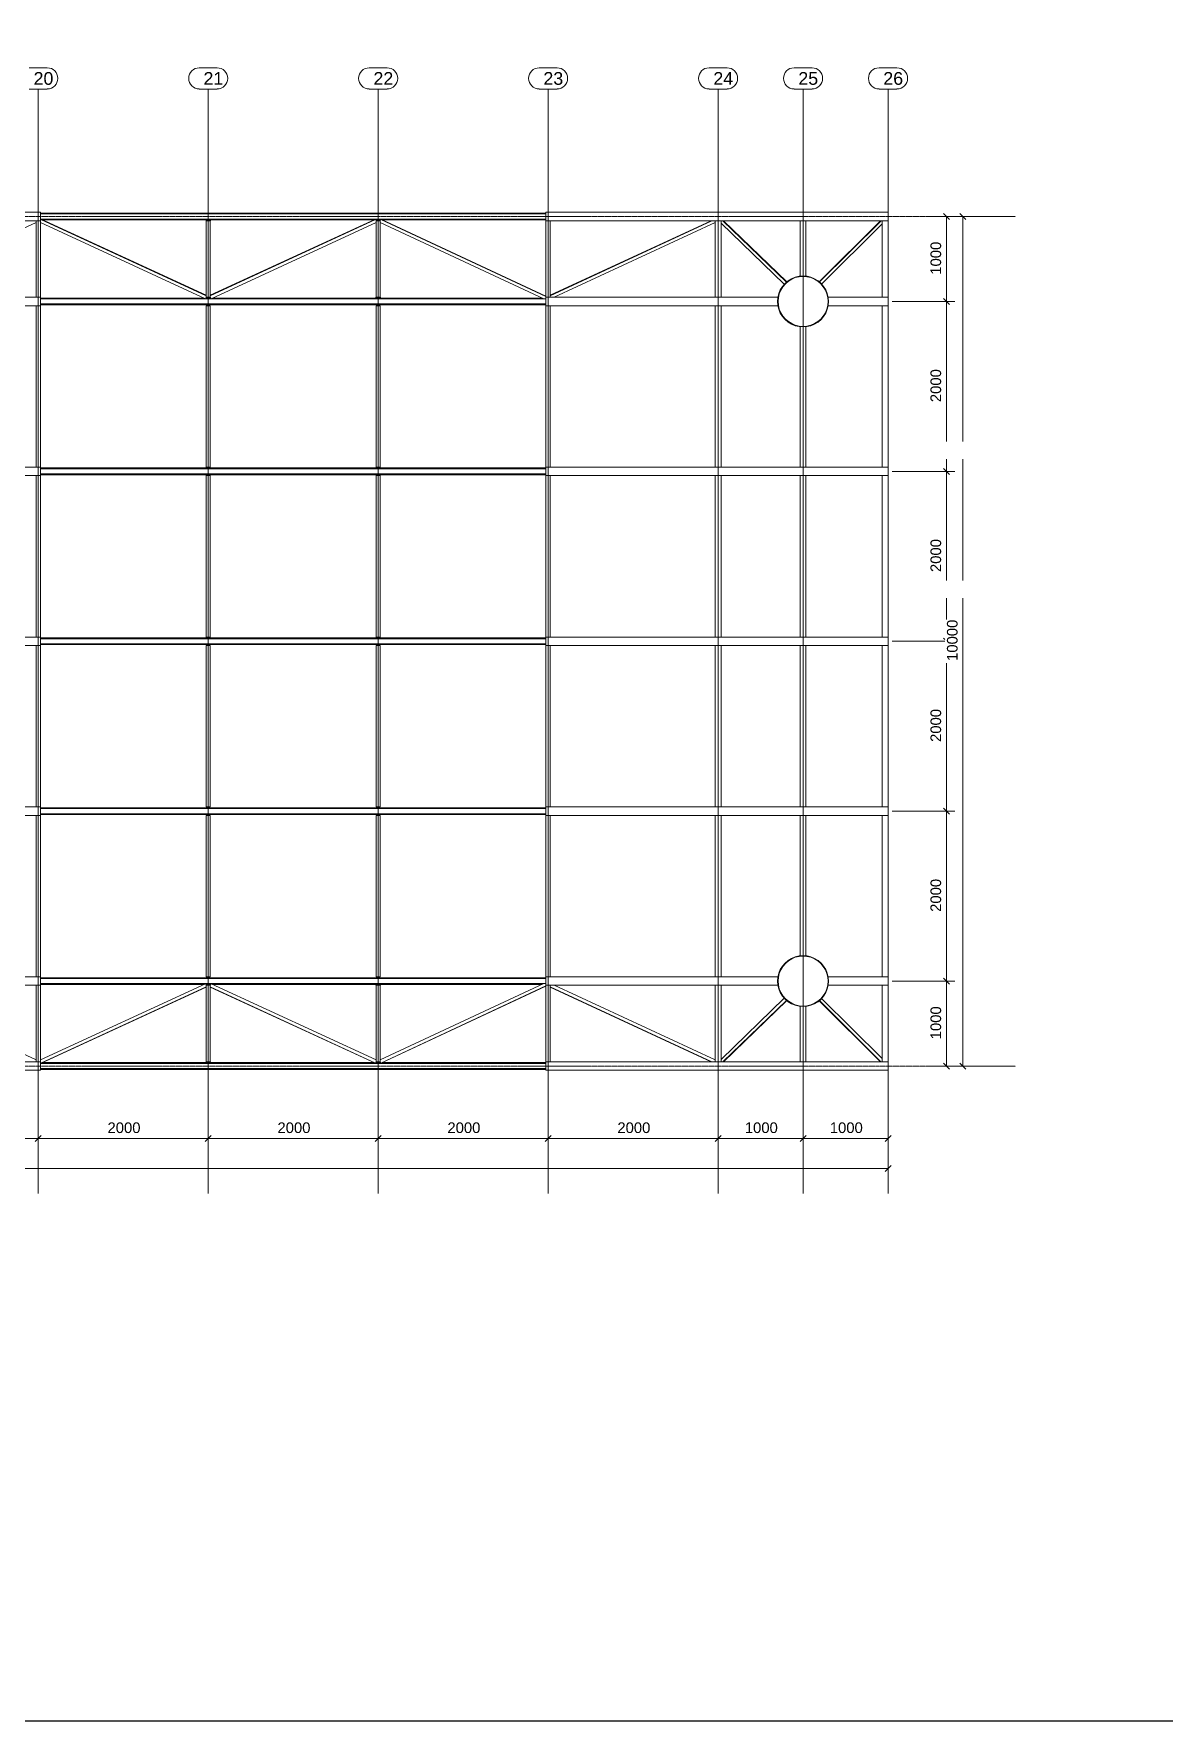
# Model space of a CAD drawing. Header units: millimetres. Extents: x 71565 to 189565, y -51699 to 32301.
# Drawn here: x 123482 to 140777, y -51699 to -25877 of the extents above; entities that cross this region are included whole.
import ezdxf

# ---------------------------------------------------------------- set-up
doc = ezdxf.new("R2010")
doc.units = ezdxf.units.MM
doc.linetypes.add('XKITLINE00', pattern=[0])
doc.linetypes.add('XKITLINE03', pattern=[6, 3, -1, 1, -1])
for name, color, linetype, lineweight in [('Autre type objet', 1, 'Continuous', 0), ('Dimension', 7, 'Continuous', 0), ('Feuille dessin', 5, 'Continuous', 0), ('Maillage', 1, 'Continuous', 0), ('Piece', 20, 'Continuous', 0)]:
    doc.layers.add(name, color=color, linetype=linetype, lineweight=lineweight)
doc.styles.add('ARIAL', font='Arial.ttf')

msp = doc.modelspace()

# ---------------------------------------------------------------- linework, layer by layer
at = {"color": 6}
msp.add_lwpolyline([(71565, 32301), (189565, 32301), (189565, -51699), (71565, -51699), (71565, 32301)], dxfattribs=at)
at = {"layer": 'Autre type objet', "linetype": 'XKITLINE00', "lineweight": 0}
for p, q in [((123551, -43623), (123551, -26723)), ((126151, -43623), (126151, -26723)), ((128751, -43623), (128751, -26723)), ((131351, -43623), (131351, -26723)), ((133951, -43623), (133951, -26723)), ((135251, -43623), (135251, -26723)), ((136551, -43623), (136551, -26723)), ((133905, -28738), (133905, -29908)), ((133996, -28738), (133996, -29908)), ((135205, -28738), (135205, -29586)), ((135296, -28738), (135296, -29586)), ((136460, -28738), (136460, -29908)), ((136551, -28738), (136551, -29908)), ((133905, -30038), (133905, -32508)), ((133996, -30038), (133996, -32508)), ((136460, -30038), (136460, -32508)), ((136551, -30038), (136551, -32508)), ((135205, -30359), (135205, -32508)), ((135296, -30359), (135296, -32508)), ((133905, -32638), (133905, -35108)), ((133996, -32638), (133996, -35108)), ((135205, -32638), (135205, -35108)), ((135296, -32638), (135296, -35108)), ((136460, -32638), (136460, -35108)), ((136551, -32638), (136551, -35108)), ((133905, -35238), (133905, -37708)), ((133996, -35238), (133996, -37708)), ((135205, -35238), (135205, -37708)), ((135296, -35238), (135296, -37708)), ((136460, -35238), (136460, -37708)), ((136551, -35238), (136551, -37708)), ((133905, -37838), (133905, -40308)), ((133996, -37838), (133996, -40308)), ((135205, -37838), (135205, -39986)), ((135296, -37838), (135296, -39986)), ((136460, -37838), (136460, -40308)), ((136551, -37838), (136551, -40308)), ((133905, -40438), (133905, -41608)), ((133996, -40438), (133996, -41608)), ((136460, -40438), (136460, -41608)), ((136551, -40438), (136551, -41608)), ((135205, -40759), (135205, -41608)), ((135296, -40759), (135296, -41608))]:
    msp.add_line(p, q, dxfattribs=at)
at = {"layer": 'Dimension', "linetype": 'XKITLINE00', "lineweight": 0}
for p, q in [((137399, -28627), (137491, -28719)), ((137650, -28627), (137742, -28719)), ((137201, -28673), (137607, -28673)), ((137445, -29973), (137445, -28673)), ((137452, -28673), (137859, -28673)), ((137696, -32114), (137696, -28673)), ((137399, -29927), (137491, -30019)), ((137399, -29927), (137491, -30019)), ((136616, -29973), (137575, -29973)), ((136616, -29973), (137575, -29973)), ((137445, -32114), (137445, -29973)), ((137399, -32527), (137491, -32619)), ((137399, -32527), (137491, -32619)), ((137445, -32573), (137445, -32387)), ((137696, -34242), (137696, -32387)), ((136616, -32573), (137575, -32573)), ((136616, -32573), (137575, -32573)), ((137445, -34242), (137445, -32573)), ((137445, -34839), (137445, -34515)), ((137696, -41673), (137696, -34515)), ((136616, -35173), (137420, -35173)), ((136616, -35173), (137420, -35173)), ((137399, -35127), (137420, -35148)), ((137399, -35127), (137420, -35148)), ((137445, -37773), (137445, -35506)), ((136616, -37773), (137575, -37773)), ((136616, -37773), (137575, -37773)), ((137399, -37727), (137491, -37819)), ((137399, -37727), (137491, -37819)), ((137445, -40373), (137445, -37773)), ((136616, -40373), (137575, -40373)), ((136616, -40373), (137575, -40373)), ((137399, -40327), (137491, -40419)), ((137399, -40327), (137491, -40419)), ((137445, -41673), (137445, -40373)), ((123551, -41673), (123551, -42910)), ((123551, -41673), (123551, -42910)), ((126151, -41673), (126151, -42910)), ((126151, -41673), (126151, -42910)), ((128751, -41673), (128751, -42910)), ((128751, -41673), (128751, -42910)), ((131351, -41673), (131351, -42910)), ((131351, -41673), (131351, -42910)), ((133951, -41673), (133951, -42910)), ((133951, -41673), (133951, -42910)), ((135251, -41673), (135251, -42910)), ((135251, -41673), (135251, -42910)), ((137201, -41673), (137607, -41673)), ((137399, -41627), (137491, -41719)), ((137452, -41673), (137859, -41673)), ((137650, -41627), (137742, -41719)), ((136551, -42536), (136551, -42942)), ((120951, -42780), (123551, -42780)), ((123597, -42734), (123505, -42826)), ((123597, -42734), (123505, -42826)), ((123551, -42780), (126151, -42780)), ((126197, -42734), (126105, -42826)), ((126197, -42734), (126105, -42826)), ((126151, -42780), (128751, -42780)), ((128797, -42734), (128705, -42826)), ((128797, -42734), (128705, -42826)), ((128751, -42780), (131351, -42780)), ((131397, -42734), (131305, -42826)), ((131397, -42734), (131305, -42826)), ((131351, -42780), (133951, -42780)), ((133997, -42734), (133905, -42826)), ((133997, -42734), (133905, -42826)), ((133951, -42780), (135251, -42780)), ((135297, -42734), (135205, -42826)), ((135297, -42734), (135205, -42826)), ((135251, -42780), (136551, -42780)), ((136597, -42734), (136505, -42826)), ((136551, -42997), (136551, -43403)), ((81951, -43241), (136551, -43241)), ((136597, -43195), (136505, -43287))]:
    msp.add_line(p, q, dxfattribs=at)
at = {"layer": 'Feuille dessin', "linetype": 'XKITLINE00', "lineweight": 0}
for p, q in [((123518, -28738), (123518, -29908)), ((123583, -28738), (123583, -29908)), ((126118, -28738), (126118, -29908)), ((126183, -28738), (126183, -29908)), ((128718, -28738), (128718, -29908)), ((128783, -28738), (128783, -29908)), ((131318, -28738), (131318, -29908)), ((131383, -28738), (131383, -29908)), ((123518, -30038), (123518, -32508)), ((123583, -30038), (123583, -32508)), ((126118, -30038), (126118, -32508)), ((126183, -30038), (126183, -32508)), ((128718, -30038), (128718, -32508)), ((128783, -30038), (128783, -32508)), ((131318, -30038), (131318, -32508)), ((131383, -30038), (131383, -32508)), ((123518, -32638), (123518, -35108)), ((123583, -32638), (123583, -35108)), ((126118, -32638), (126118, -35108)), ((126183, -32638), (126183, -35108)), ((128718, -32638), (128718, -35108)), ((128783, -32638), (128783, -35108)), ((131318, -32638), (131318, -35108)), ((131383, -32638), (131383, -35108)), ((123518, -35238), (123518, -37708)), ((123583, -35238), (123583, -37708)), ((126118, -35238), (126118, -37708)), ((126183, -35238), (126183, -37708)), ((128718, -35238), (128718, -37708)), ((128783, -35238), (128783, -37708)), ((131318, -35238), (131318, -37708)), ((131383, -35238), (131383, -37708)), ((123518, -37838), (123518, -40308)), ((123583, -37838), (123583, -40308)), ((126183, -37708), (126118, -37708)), ((126118, -37838), (126118, -40308)), ((126183, -37838), (126118, -37838)), ((126183, -37838), (126183, -40308)), ((128783, -37708), (128718, -37708)), ((128718, -37838), (128718, -40308)), ((128783, -37838), (128718, -37838)), ((128783, -37838), (128783, -40308)), ((131318, -37838), (131318, -40308)), ((131383, -37838), (131383, -40308)), ((123518, -40438), (123518, -41608)), ((123583, -40438), (123583, -41608)), ((126108, -40414), (126118, -40438)), ((126189, -40425), (126112, -40425)), ((126183, -40308), (126118, -40308)), ((126183, -40438), (126118, -40438)), ((126118, -40438), (126118, -41608)), ((126194, -40414), (126183, -40438)), ((126183, -40438), (126183, -41608)), ((128712, -40425), (128718, -40438)), ((128783, -40308), (128718, -40308)), ((128783, -40438), (128718, -40438)), ((128718, -40438), (128718, -41608)), ((128790, -40425), (128783, -40438)), ((128783, -40438), (128783, -41608)), ((131318, -40438), (131318, -41608)), ((131383, -40438), (131383, -41608))]:
    msp.add_line(p, q, dxfattribs=at)
at = {"layer": 'Maillage', "linetype": 'XKITLINE00', "lineweight": 0}
for p, q in [((123414, -26398), (123688, -26398)), ((126014, -26398), (126288, -26398)), ((128614, -26398), (128888, -26398)), ((131214, -26398), (131488, -26398)), ((133814, -26398), (134088, -26398)), ((135114, -26398), (135388, -26398)), ((136414, -26398), (136688, -26398)), ((123414, -26723), (123688, -26723)), ((126014, -26723), (126288, -26723)), ((128614, -26723), (128888, -26723)), ((131214, -26723), (131488, -26723)), ((133814, -26723), (134088, -26723)), ((135114, -26723), (135388, -26723)), ((136414, -26723), (136688, -26723))]:
    msp.add_line(p, q, dxfattribs=at)
at = {"layer": 'Maillage', "linetype": 'XKITLINE03', "lineweight": 0}
for p, q in [((80001, -28673), (138501, -28673)), ((80001, -41673), (138501, -41673))]:
    msp.add_line(p, q, dxfattribs=at)
at = {"layer": 'Maillage', "linetype": 'XKITLINE00', "lineweight": 0}
for centre, start, end in [((123688, -26560), 270, 90), ((126014, -26560), 90, 270), ((126288, -26560), 270, 90), ((128614, -26560), 90, 270), ((128888, -26560), 270, 90), ((131214, -26560), 90, 270), ((131488, -26560), 270, 90), ((133814, -26560), 90, 270), ((134088, -26560), 270, 90), ((135114, -26560), 90, 270), ((135388, -26560), 270, 90), ((136414, -26560), 90, 270), ((136688, -26560), 270, 90)]:
    msp.add_arc(centre, 162, start, end, dxfattribs=at)
at = {"layer": 'Piece', "color": 6, "linetype": 'XKITLINE00', "lineweight": 0}
for p, q in [((123583, -28608), (115718, -28608)), ((123583, -28608), (123583, -28738)), ((131318, -28608), (131318, -28738)), ((136551, -28608), (131318, -28608)), ((123583, -28738), (115718, -28738)), ((136551, -28738), (131318, -28738)), ((136551, -28738), (136460, -28738)), ((123583, -29908), (120341, -29908)), ((123583, -29908), (123583, -30038)), ((131318, -29908), (131318, -30038)), ((134867, -29908), (131318, -29908)), ((136551, -29908), (135635, -29908)), ((136551, -29908), (136460, -29908)), ((123583, -30038), (120341, -30038)), ((134867, -30038), (131318, -30038)), ((136551, -30038), (135635, -30038)), ((136551, -30038), (136460, -30038)), ((123583, -32508), (115718, -32508)), ((123583, -32508), (123518, -32508)), ((123583, -32508), (123583, -32638)), ((123583, -32534), (123583, -32612)), ((131383, -32508), (131318, -32508)), ((131318, -32508), (131318, -32638)), ((136551, -32508), (131318, -32508)), ((131318, -32534), (131318, -32612)), ((123583, -32638), (115718, -32638)), ((123583, -32638), (123518, -32638)), ((131383, -32638), (131318, -32638)), ((136551, -32638), (131318, -32638)), ((123583, -35108), (115718, -35108)), ((123583, -35108), (123518, -35108)), ((123583, -35108), (123583, -35238)), ((131318, -35108), (131318, -35238)), ((136551, -35108), (131318, -35108)), ((131383, -35108), (131318, -35108)), ((133996, -35108), (133905, -35108)), ((135296, -35108), (135205, -35108)), ((136551, -35108), (136460, -35108)), ((136551, -35108), (136551, -35238)), ((123583, -35238), (115718, -35238)), ((123583, -35238), (123518, -35238)), ((123583, -35134), (123583, -35212)), ((131318, -35134), (131318, -35212)), ((136551, -35238), (131318, -35238)), ((131383, -35238), (131318, -35238)), ((133996, -35238), (133905, -35238)), ((135296, -35238), (135205, -35238)), ((136551, -35238), (136460, -35238)), ((123583, -37708), (115718, -37708)), ((123583, -37838), (115718, -37838)), ((123583, -37708), (123518, -37708)), ((123583, -37838), (123518, -37838)), ((123583, -37708), (123583, -37838)), ((123583, -37734), (123583, -37812)), ((131383, -37708), (131318, -37708)), ((131318, -37708), (131318, -37838)), ((136551, -37708), (131318, -37708)), ((131318, -37734), (131318, -37812)), ((131383, -37838), (131318, -37838)), ((136551, -37838), (131318, -37838)), ((133996, -37708), (133905, -37708)), ((133996, -37838), (133905, -37838)), ((135296, -37708), (135205, -37708)), ((135296, -37838), (135205, -37838)), ((136551, -37708), (136460, -37708)), ((136551, -37838), (136460, -37838)), ((136551, -37708), (136551, -37838)), ((123583, -40308), (120341, -40308)), ((123583, -40438), (120341, -40438)), ((123583, -40308), (123583, -40438)), ((131318, -40308), (131318, -40438)), ((134867, -40308), (131318, -40308)), ((134867, -40438), (131318, -40438)), ((136551, -40308), (135635, -40308)), ((136551, -40438), (135635, -40438)), ((123583, -41608), (115718, -41608)), ((123583, -41738), (115718, -41738)), ((123583, -41608), (123583, -41738)), ((136551, -41608), (131318, -41608)), ((136551, -41738), (131318, -41738))]:
    msp.add_line(p, q, dxfattribs=at)
at = {"layer": 'Piece', "color": 140, "linetype": 'XKITLINE00', "lineweight": 0}
for p, q in [((131318, -28621), (123583, -28621)), ((131318, -28634), (123583, -28634)), ((131318, -28712), (123583, -28712)), ((128684, -28725), (123618, -28725)), ((128790, -28725), (128712, -28725)), ((131318, -28725), (128817, -28725)), ((126085, -29921), (123583, -29921)), ((131318, -29934), (123583, -29934)), ((126189, -29921), (126112, -29921)), ((131257, -29921), (126217, -29921)), ((131318, -30012), (123583, -30012)), ((131318, -30025), (123583, -30025)), ((131318, -32521), (123583, -32521)), ((131318, -32534), (123583, -32534)), ((131318, -32612), (123583, -32612)), ((131318, -32625), (123583, -32625)), ((131318, -35121), (123583, -35121)), ((131318, -35134), (123583, -35134)), ((131318, -35212), (123583, -35212)), ((131318, -35225), (123583, -35225)), ((131318, -37721), (123583, -37721)), ((131318, -37734), (123583, -37734)), ((131318, -37812), (123583, -37812)), ((131318, -37825), (123583, -37825)), ((131318, -40321), (123583, -40321)), ((131318, -40334), (123583, -40334)), ((131318, -40412), (123583, -40412)), ((126085, -40425), (123583, -40425)), ((131257, -40425), (126217, -40425)), ((123589, -41621), (123583, -41621)), ((131318, -41634), (123583, -41634)), ((131318, -41712), (123583, -41712)), ((131318, -41725), (123583, -41725)), ((128685, -41621), (123617, -41621)), ((128790, -41621), (128712, -41621)), ((131318, -41621), (128817, -41621))]:
    msp.add_line(p, q, dxfattribs=at)
at = {"layer": 'Piece', "linetype": 'XKITLINE00', "lineweight": 0}
for p, q in [((123583, -28634), (123583, -28712)), ((131318, -28634), (131318, -28712)), ((136551, -28608), (136551, -28738)), ((123583, -28738), (123518, -28738)), ((123583, -28738), (123594, -28714)), ((123589, -28725), (123583, -28725)), ((126112, -28725), (126118, -28738)), ((126183, -28738), (126118, -28738)), ((126189, -28725), (126183, -28738)), ((128708, -28714), (128718, -28738)), ((128783, -28738), (128718, -28738)), ((128783, -28738), (128794, -28714)), ((131383, -28738), (131318, -28738)), ((133996, -28738), (133905, -28738)), ((135296, -28738), (135205, -28738)), ((123583, -29908), (123518, -29908)), ((123583, -29908), (123589, -29921)), ((123583, -29934), (123583, -30012)), ((126118, -29908), (126108, -29931)), ((126183, -29908), (126118, -29908)), ((126183, -29908), (126194, -29931)), ((128718, -29908), (128712, -29921)), ((128783, -29908), (128718, -29908)), ((128783, -29908), (128790, -29921)), ((131318, -29921), (131312, -29934)), ((131383, -29908), (131318, -29908)), ((131318, -29934), (131318, -30012)), ((133996, -29908), (133905, -29908)), ((136551, -29908), (136551, -30038)), ((123583, -30038), (123518, -30038)), ((126183, -30038), (126118, -30038)), ((128783, -30038), (128718, -30038)), ((131383, -30038), (131318, -30038)), ((133996, -30038), (133905, -30038)), ((126183, -32508), (126118, -32508)), ((128783, -32508), (128718, -32508)), ((133996, -32508), (133905, -32508)), ((135296, -32508), (135205, -32508)), ((136551, -32508), (136460, -32508)), ((136551, -32508), (136551, -32638)), ((126183, -32638), (126118, -32638)), ((128783, -32638), (128718, -32638)), ((133996, -32638), (133905, -32638)), ((135296, -32638), (135205, -32638)), ((136551, -32638), (136460, -32638)), ((126183, -35108), (126118, -35108)), ((128783, -35108), (128718, -35108)), ((126183, -35238), (126118, -35238)), ((128783, -35238), (128718, -35238)), ((123583, -40308), (123518, -40308)), ((123583, -40438), (123518, -40438)), ((123583, -40334), (123583, -40412)), ((123589, -40425), (123583, -40438)), ((131312, -40412), (131318, -40425)), ((131383, -40308), (131318, -40308)), ((131318, -40334), (131318, -40412)), ((131383, -40438), (131318, -40438)), ((133996, -40308), (133905, -40308)), ((133996, -40438), (133905, -40438)), ((136551, -40308), (136460, -40308)), ((136551, -40438), (136460, -40438)), ((136551, -40308), (136551, -40438)), ((135476, -40682), (135424, -40713)), ((123583, -41608), (123518, -41608)), ((123583, -41608), (123594, -41631)), ((123583, -41634), (123583, -41712)), ((126118, -41608), (126112, -41621)), ((126183, -41608), (126118, -41608)), ((126183, -41608), (126189, -41621)), ((128708, -41631), (128718, -41608)), ((128783, -41608), (128718, -41608)), ((128783, -41608), (128794, -41631)), ((131383, -41608), (131318, -41608)), ((131318, -41608), (131318, -41738)), ((131318, -41634), (131318, -41712)), ((133996, -41608), (133905, -41608)), ((135296, -41608), (135205, -41608)), ((136551, -41608), (136460, -41608)), ((136551, -41608), (136551, -41738))]:
    msp.add_line(p, q, dxfattribs=at)
at = {"layer": 'Piece', "color": 7, "linetype": 'XKITLINE00', "lineweight": 0}
for p, q in [((123518, -28767), (121058, -29908)), ((126108, -29931), (123583, -28766)), ((126118, -29885), (123592, -28719)), ((126118, -29879), (123594, -28714)), ((128708, -28714), (126183, -29879)), ((128710, -28719), (126183, -29885)), ((128718, -28766), (126194, -29931)), ((131285, -29934), (128783, -28766)), ((131318, -29898), (128792, -28719)), ((131318, -29892), (128794, -28714)), ((133844, -28738), (131383, -29879)), ((133856, -28738), (131383, -29885)), ((133905, -28766), (131445, -29908)), ((134964, -29710), (133996, -28774)), ((134998, -29678), (134026, -28738)), ((135002, -29674), (134034, -28738)), ((136436, -28738), (135497, -29672)), ((136444, -28738), (135501, -29675)), ((136460, -28787), (135535, -29707)), ((123518, -41578), (121058, -40438)), ((126108, -40414), (123583, -41579)), ((126118, -40461), (123592, -41627)), ((126118, -40466), (123594, -41631)), ((128710, -41627), (126183, -40461)), ((128708, -41631), (126183, -40466)), ((128718, -41579), (126194, -40414)), ((131285, -40412), (128783, -41579)), ((131318, -40448), (128792, -41627)), ((131318, -40453), (128794, -41631)), ((133856, -41608), (131383, -40461)), ((133844, -41608), (131383, -40466)), ((133905, -41579), (131445, -40438)), ((134964, -40635), (133996, -41571)), ((134998, -40668), (134026, -41608)), ((135002, -40671), (134034, -41608)), ((136436, -41608), (135497, -40674)), ((136443, -41608), (135501, -40670)), ((136460, -41558), (135535, -40638))]:
    msp.add_line(p, q, dxfattribs=at)
at = {"layer": 'Piece', "color": 100, "linetype": 'XKITLINE00', "lineweight": 0}
for p, q in [((135022, -29657), (134975, -29697)), ((135026, -29663), (134981, -29702)), ((135074, -29625), (135022, -29657)), ((135077, -29632), (135026, -29663)), ((135130, -29602), (135074, -29625)), ((135133, -29609), (135077, -29632)), ((135190, -29587), (135130, -29602)), ((135191, -29595), (135133, -29609)), ((135251, -29583), (135190, -29587)), ((135251, -29590), (135191, -29595)), ((135312, -29587), (135251, -29583)), ((135311, -29595), (135251, -29590)), ((135369, -29609), (135311, -29595)), ((135371, -29602), (135312, -29587)), ((135424, -29632), (135369, -29609)), ((135428, -29625), (135371, -29602)), ((135476, -29663), (135424, -29632)), ((135480, -29657), (135428, -29625)), ((135521, -29702), (135476, -29663)), ((135527, -29697), (135480, -29657)), ((134866, -29912), (134861, -29973)), ((134880, -29852), (134866, -29912)), ((134873, -29913), (134869, -29973)), ((134887, -29855), (134873, -29913)), ((134903, -29796), (134880, -29852)), ((134910, -29799), (134887, -29855)), ((134935, -29743), (134903, -29796)), ((134942, -29748), (134910, -29799)), ((134975, -29697), (134935, -29743)), ((134981, -29702), (134942, -29748)), ((135521, -29702), (135560, -29748)), ((135527, -29697), (135566, -29743)), ((135560, -29748), (135592, -29799)), ((135566, -29743), (135598, -29796)), ((135592, -29799), (135614, -29855)), ((135598, -29796), (135622, -29852)), ((135614, -29855), (135628, -29913)), ((135622, -29852), (135636, -29912)), ((135628, -29913), (135633, -29973)), ((135636, -29912), (135641, -29973)), ((134861, -29973), (134866, -30034)), ((134866, -30034), (134880, -30093)), ((134869, -29973), (134873, -30032)), ((134873, -30032), (134887, -30091)), ((134880, -30093), (134903, -30150)), ((134887, -30091), (134910, -30146)), ((134903, -30150), (134935, -30202)), ((134910, -30146), (134942, -30197)), ((134935, -30202), (134975, -30248)), ((134942, -30197), (134981, -30243)), ((135560, -30197), (135521, -30243)), ((135566, -30202), (135527, -30248)), ((135592, -30146), (135560, -30197)), ((135598, -30150), (135566, -30202)), ((135614, -30091), (135592, -30146)), ((135622, -30093), (135598, -30150)), ((135628, -30032), (135614, -30091)), ((135636, -30034), (135622, -30093)), ((135633, -29973), (135628, -30032)), ((135641, -29973), (135636, -30034)), ((135022, -30288), (134975, -30248)), ((135026, -30282), (134981, -30243)), ((135074, -30320), (135022, -30288)), ((135077, -30313), (135026, -30282)), ((135130, -30344), (135074, -30320)), ((135133, -30336), (135077, -30313)), ((135190, -30358), (135130, -30344)), ((135191, -30350), (135133, -30336)), ((135251, -30363), (135190, -30358)), ((135251, -30355), (135191, -30350)), ((135311, -30350), (135251, -30355)), ((135312, -30358), (135251, -30363)), ((135369, -30336), (135311, -30350)), ((135371, -30344), (135312, -30358)), ((135424, -30313), (135369, -30336)), ((135428, -30320), (135371, -30344)), ((135476, -30282), (135424, -30313)), ((135480, -30288), (135428, -30320)), ((135521, -30243), (135476, -30282)), ((135527, -30248), (135480, -30288)), ((135130, -40002), (135074, -40025)), ((135133, -40009), (135077, -40032)), ((135190, -39987), (135130, -40002)), ((135191, -39995), (135133, -40009)), ((135251, -39983), (135190, -39987)), ((135251, -39990), (135191, -39995)), ((135312, -39987), (135251, -39983)), ((135311, -39995), (135251, -39990)), ((135369, -40009), (135311, -39995)), ((135371, -40002), (135312, -39987)), ((135424, -40032), (135369, -40009)), ((135428, -40025), (135371, -40002)), ((134880, -40252), (134866, -40312)), ((134887, -40255), (134873, -40313)), ((134903, -40196), (134880, -40252)), ((134910, -40199), (134887, -40255)), ((134935, -40143), (134903, -40196)), ((134942, -40148), (134910, -40199)), ((134975, -40097), (134935, -40143)), ((134981, -40102), (134942, -40148)), ((135022, -40057), (134975, -40097)), ((135026, -40063), (134981, -40102)), ((135074, -40025), (135022, -40057)), ((135077, -40032), (135026, -40063)), ((135476, -40063), (135424, -40032)), ((135480, -40057), (135428, -40025)), ((135521, -40102), (135476, -40063)), ((135527, -40097), (135480, -40057)), ((135521, -40102), (135560, -40148)), ((135527, -40097), (135566, -40143)), ((135560, -40148), (135592, -40199)), ((135566, -40143), (135598, -40196)), ((135592, -40199), (135614, -40255)), ((135598, -40196), (135622, -40252)), ((135614, -40255), (135628, -40313)), ((135622, -40252), (135636, -40312)), ((134866, -40312), (134861, -40373)), ((134861, -40373), (134866, -40434)), ((134866, -40434), (134880, -40493)), ((134873, -40313), (134869, -40373)), ((134869, -40373), (134873, -40432)), ((134873, -40432), (134887, -40491)), ((134880, -40493), (134903, -40550)), ((134887, -40491), (134910, -40546)), ((135614, -40491), (135592, -40546)), ((135622, -40493), (135598, -40550)), ((135628, -40432), (135614, -40491)), ((135636, -40434), (135622, -40493)), ((135628, -40313), (135633, -40373)), ((135633, -40373), (135628, -40432)), ((135636, -40312), (135641, -40373)), ((135641, -40373), (135636, -40434)), ((134903, -40550), (134935, -40602)), ((134910, -40546), (134942, -40597)), ((134935, -40602), (134975, -40648)), ((134942, -40597), (134981, -40643)), ((135022, -40688), (134975, -40648)), ((135026, -40682), (134981, -40643)), ((135074, -40720), (135022, -40688)), ((135077, -40713), (135026, -40682)), ((135130, -40744), (135074, -40720)), ((135133, -40736), (135077, -40713)), ((135190, -40758), (135130, -40744)), ((135191, -40750), (135133, -40736)), ((135251, -40763), (135190, -40758)), ((135251, -40755), (135191, -40750)), ((135311, -40750), (135251, -40755)), ((135312, -40758), (135251, -40763)), ((135369, -40736), (135311, -40750)), ((135371, -40744), (135312, -40758)), ((135424, -40713), (135369, -40736)), ((135428, -40720), (135371, -40744)), ((135480, -40688), (135428, -40720)), ((135521, -40643), (135476, -40682)), ((135527, -40648), (135480, -40688)), ((135560, -40597), (135521, -40643)), ((135566, -40602), (135527, -40648)), ((135592, -40546), (135560, -40597)), ((135598, -40550), (135566, -40602))]:
    msp.add_line(p, q, dxfattribs=at)

# ---------------------------------------------------------------- texts
at = {"layer": 'Dimension', "style": 'ARIAL'}
for s, p in [('1000', (137363, -29564)), ('2000', (137363, -31514)), ('2000', (137363, -34114)), ('10000', (137615, -35474)), ('2000', (137363, -36714)), ('2000', (137363, -39314)), ('1000', (137363, -41264))]:
    msp.add_text(s, height=162.5, rotation=90.0002, dxfattribs=at).set_placement(p)
for s, p in [('2000', (124610, -42698)), ('2000', (127210, -42698)), ('2000', (129810, -42698)), ('2000', (132410, -42698)), ('1000', (134360, -42698)), ('1000', (135660, -42698))]:
    msp.add_text(s, height=162.5, dxfattribs=at).set_placement(p)
at = {"layer": 'Maillage', "style": 'ARIAL'}
for s, p in [('2', (123479, -26658)), ('20', (123479, -26658)), ('21', (126079, -26658)), ('22', (128679, -26658)), ('23', (131279, -26658)), ('24', (133879, -26658)), ('25', (135179, -26658)), ('26', (136479, -26658))]:
    msp.add_text(s, height=195, dxfattribs=at).set_placement(p)

doc.saveas('drawing.dxf')
